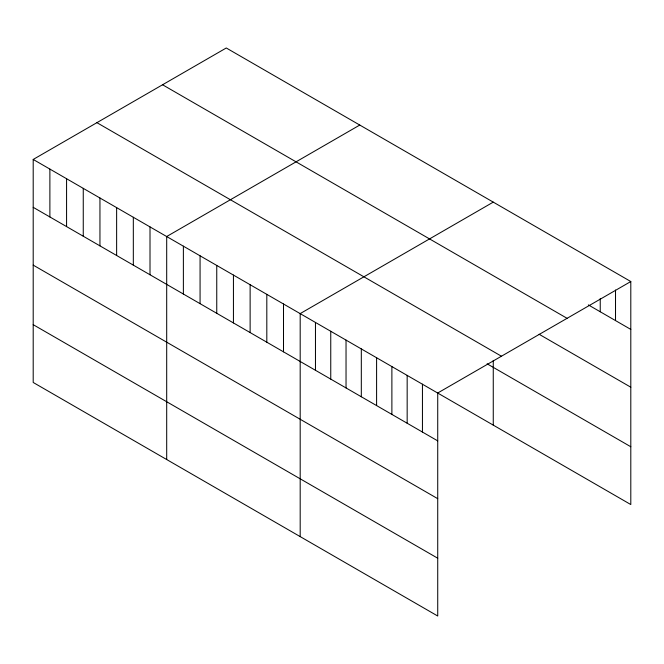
<?xml version="1.0" encoding="UTF-8"?>
<svg xmlns="http://www.w3.org/2000/svg" width="664" height="664" viewBox="0 0 664 664"><rect width="100%" height="100%" fill="white"/><g stroke="black" fill="none" stroke-linecap="round" stroke-linejoin="round"><path stroke-width="1" d="M630.8 281.536L437.725 393.005L437.725 616.018L33.2 382.464L33.2 159.451L226.275 47.982L630.8 281.536L630.8 504.549L33.2 159.451M359.763 125.056L166.697 236.525L166.697 459.538M493.261 202.13L300.186 313.599L300.186 536.612M588.346 304.901L630.8 329.41M162.555 84.768L567.089 318.322M539.11 334.266L630.8 387.203M96.911 122.666L501.444 356.219M487.11 363.797L630.8 446.748M33.2 207.326L437.725 440.879M33.2 265.119L437.725 498.672M33.2 324.671L437.725 558.216M615.52 290.027L615.52 320.587M600.239 298.518L600.239 311.765M493.261 360.394L493.261 425.143M422.445 384.182L422.445 432.056M407.165 375.359L407.165 423.234M391.884 366.536L391.884 414.411M376.596 357.713L376.596 405.588M361.316 348.89L361.316 396.765M346.035 340.068L346.035 387.942M330.755 331.245L330.755 379.119M315.466 322.422L315.466 370.296M283.503 303.963L283.503 351.837M266.812 294.326L266.812 342.201M250.129 284.698L250.129 332.564M233.438 275.062L233.438 322.936M216.754 265.426L216.754 313.3M200.071 255.789L200.071 303.664M183.38 246.161L183.38 294.027M150.006 226.889L150.006 274.763M133.323 217.261L133.323 265.127M116.632 207.624L116.632 255.499M99.949 197.988L99.949 245.863M83.257 188.352L83.257 236.226M66.574 178.724L66.574 226.59M49.883 169.088L49.883 216.962"/></g></svg>
